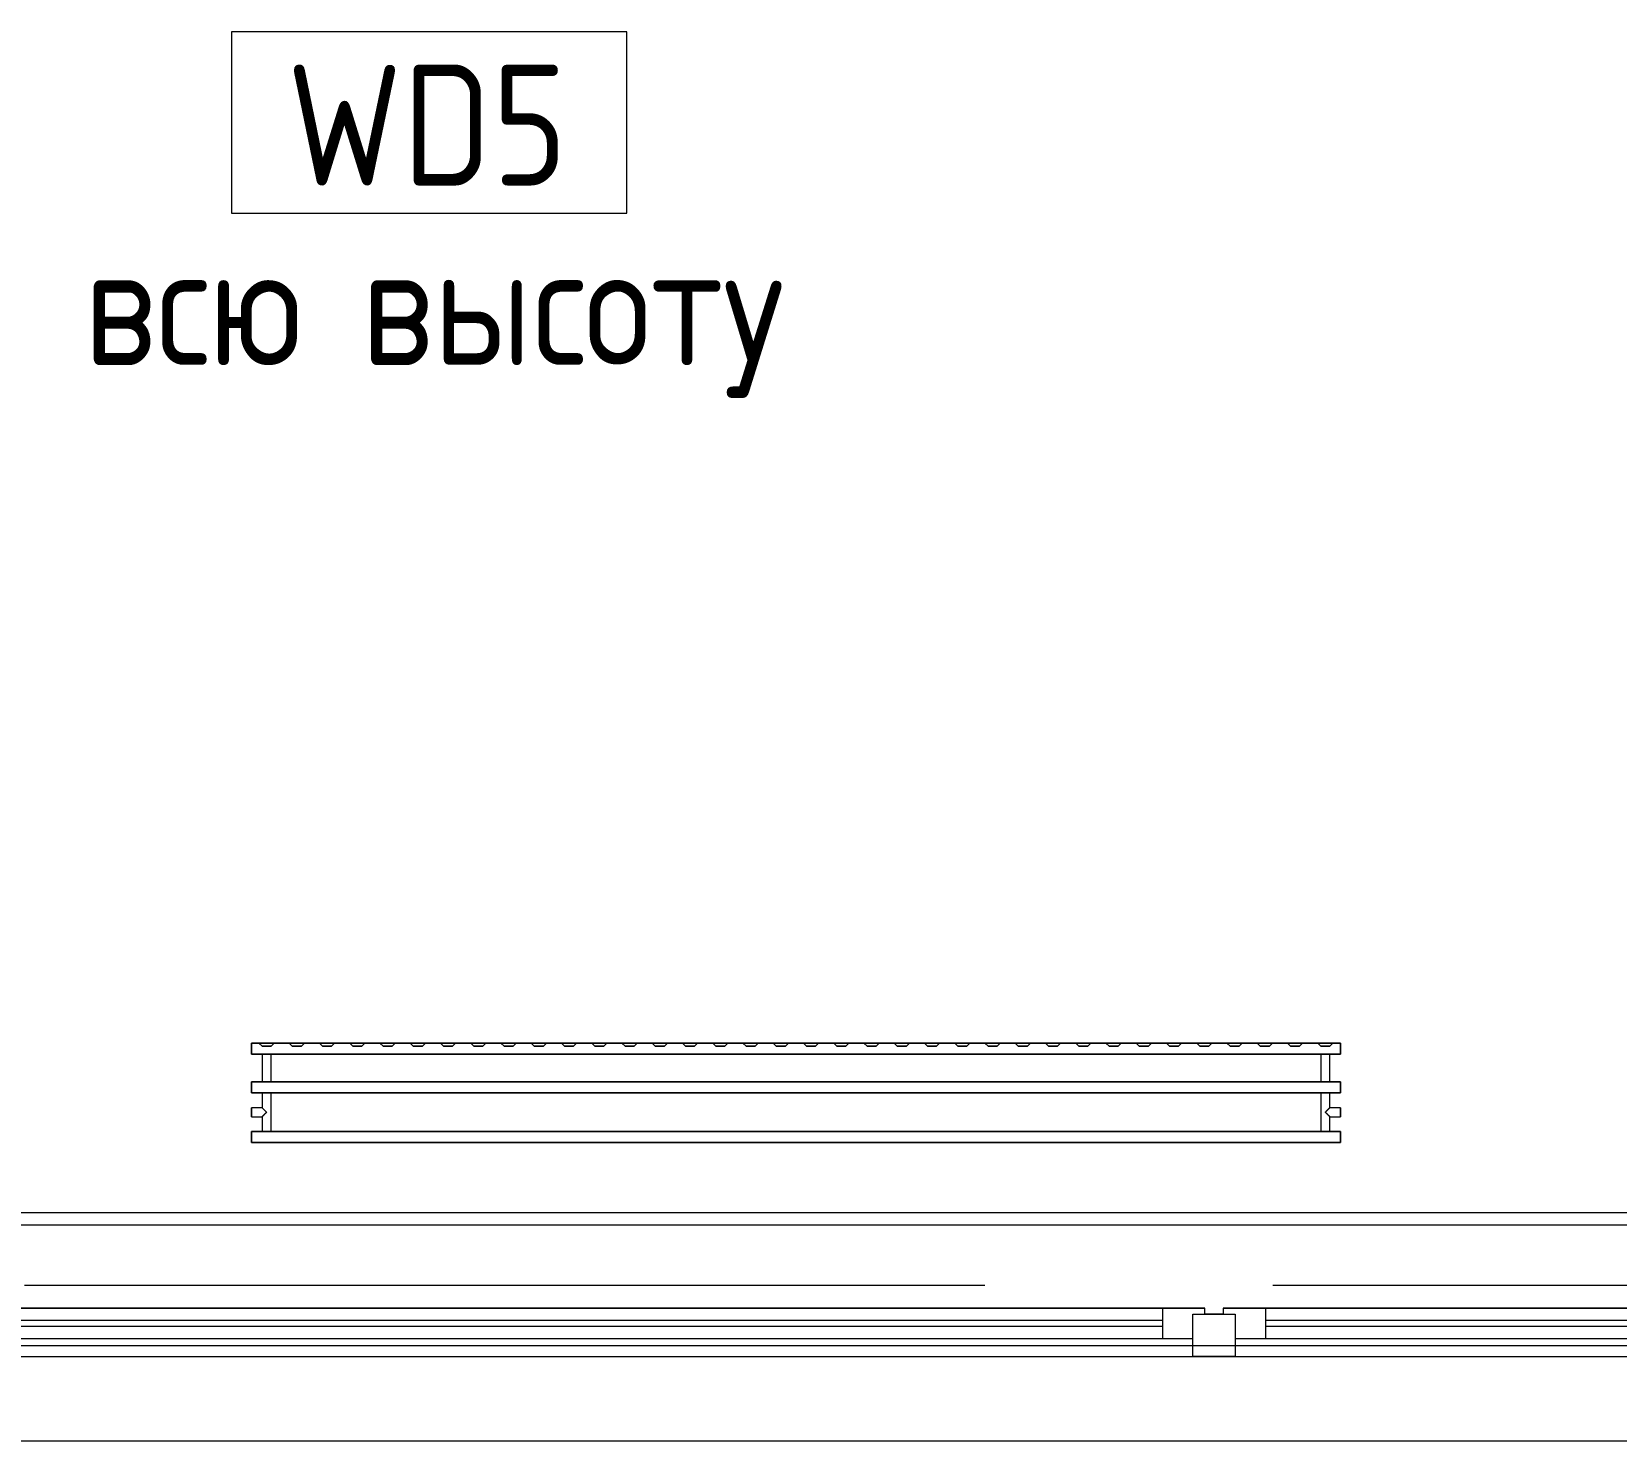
# Model space of a CAD drawing. Header units: millimetres. Extents: x 35143 to 244272, y -8553 to 29000.
# Drawn here: x 49091 to 51710, y -258 to 2072 of the extents above; entities that cross this region are included whole.
import ezdxf

# ---------------------------------------------------------------- set-up
doc = ezdxf.new("R2010")
doc.units = ezdxf.units.MM
doc.linetypes.add('Осевая', pattern=[3175, 635, -476.25, 1587.5, -476.25])
for name, color, linetype, lineweight in [('A-GLAZ', 7, 'Continuous', 9), ('A-WALL', 7, 'Continuous', 9), ('A-WALL-IDEN', 7, 'Continuous', 9), ('I-WALL', 7, 'Continuous', 9), ('Оси-2', 7, 'Осевая', 9)]:
    doc.layers.add(name, color=color, linetype=linetype, lineweight=lineweight)
doc.layers.add('M-EQPM-1', color=7, linetype='Continuous', lineweight=9, true_color=0xaaaaaa)
doc.styles.add('GOST Common_1', font='GOST_Common.ttf', dxfattribs={"width": 0.9, "height": 200})

# ---------------------------------------------------------------- blocks, each defined once
blk = doc.blocks.new('120_Окно_СКБ_2Ст - 120_Окно_СКБ_2Ст 3100х2500 _мал_ створка слева-2_-V21-План монтажа стен и перегородок 2 этажа в осях 12-23')
at = {"layer": 'A-GLAZ'}
for p, q in [((-1550, -127), (-1550, -57)), ((-1550, -57), (-1480, -57)), ((1550, -57), (-1550, -57)), ((-1480, -57), (-1480, -127)), ((-720, -127), (-720, -57)), ((-720, -57), (-650, -57)), ((-650, -57), (-650, -127)), ((1480, -127), (1480, -57)), ((1480, -57), (1550, -57)), ((1550, -57), (1550, -127)), ((-720, -87), (-1480, -87)), ((-1480, -87), (-1480, -127)), ((-1430, -137), (-1430, -87)), ((-770, -137), (-770, -87)), ((-720, -127), (-720, -87)), ((1480, -87), (-650, -87)), ((-650, -87), (-650, -127)), ((-600, -137), (-600, -87)), ((1430, -137), (1430, -87)), ((1480, -127), (1480, -87)), ((-1480, -127), (-1550, -127)), ((-1550, -127), (-1500, -127)), ((-1480, -127), (-1500, -127)), ((-1500, -127), (-1500, -137)), ((-1430, -107), (-770, -107)), ((-770, -117), (-1430, -117)), ((-650, -127), (-720, -127)), ((-700, -127), (-720, -127)), ((-700, -127), (-670, -127)), ((-700, -137), (-700, -127)), ((-650, -127), (-670, -127)), ((-670, -127), (-670, -137)), ((-600, -107), (1430, -107)), ((1430, -117), (-600, -117)), ((1550, -127), (1480, -127)), ((1500, -127), (1480, -127)), ((1500, -127), (1550, -127)), ((1500, -137), (1500, -127)), ((-1500, -137), (-700, -137)), ((-700, -137), (-1500, -137)), ((-670, -137), (1500, -137)), ((1500, -137), (-670, -137))]:
    blk.add_line(p, q, dxfattribs=at)
blk = doc.blocks.new('radiator_prado_classic_z_tip_30_po exemplyaru - Classic Z Тип 30-500-V57-План монтажа стен и перегородок 2 этажа в осях 12-23')
at = {"layer": 'M-EQPM-1'}
for p, q in [((0, 228), (0, 210)), ((1800, 228), (0, 228)), ((0, 210), (0, 228)), ((0, 228), (12.5, 228)), ((0, 210), (1800, 210)), ((17.5, 210), (0, 210)), ((12.5, 228), (37.5, 228)), ((37.5, 228), (12.5, 228)), ((12.5, 228), (37.5, 228)), ((12.5, 228), (17.5, 223)), ((12.5, 228), (17.5, 223)), ((32.5, 223), (17.5, 223)), ((17.5, 223), (32.5, 223)), ((17.5, 210), (17.5, 164)), ((17.5, 210), (17.5, 164)), ((18.5, 210), (17.5, 210)), ((17.5, 210), (19.7, 210)), ((23.1, 210), (17.5, 210)), ((17.5, 210), (32.5, 210)), ((26.9, 210), (18.5, 210)), ((31.5, 210), (18.5, 210)), ((19.7, 210), (21.2, 210)), ((21.2, 210), (26.9, 210)), ((28.7, 210), (23.1, 210)), ((30.3, 210), (26.9, 210)), ((26.9, 210), (28.7, 210)), ((28.7, 210), (32.5, 210)), ((30.3, 210), (28.7, 210)), ((31.5, 210), (30.3, 210)), ((32.5, 210), (30.3, 210)), ((32.5, 210), (31.5, 210)), ((32.5, 223), (37.5, 228)), ((37.5, 228), (32.5, 223)), ((32.5, 164), (32.5, 210)), ((32.5, 164), (32.5, 210)), ((1767.5, 210), (32.5, 210)), ((37.5, 228), (62.5, 228)), ((62.5, 228), (87.5, 228)), ((87.5, 228), (62.5, 228)), ((62.5, 228), (87.5, 228)), ((62.5, 228), (67.5, 223)), ((62.5, 228), (67.5, 223)), ((82.5, 223), (67.5, 223)), ((67.5, 223), (82.5, 223)), ((82.5, 223), (87.5, 228)), ((87.5, 228), (82.5, 223)), ((87.5, 228), (112.5, 228)), ((112.5, 228), (137.5, 228)), ((137.5, 228), (112.5, 228)), ((112.5, 228), (137.5, 228)), ((112.5, 228), (117.5, 223)), ((112.5, 228), (117.5, 223)), ((132.5, 223), (117.5, 223)), ((117.5, 223), (132.5, 223)), ((132.5, 223), (137.5, 228)), ((137.5, 228), (132.5, 223)), ((137.5, 228), (162.5, 228)), ((162.5, 228), (187.5, 228)), ((187.5, 228), (162.5, 228)), ((162.5, 228), (187.5, 228)), ((162.5, 228), (167.5, 223)), ((162.5, 228), (167.5, 223)), ((182.5, 223), (167.5, 223)), ((167.5, 223), (182.5, 223)), ((182.5, 223), (187.5, 228)), ((187.5, 228), (182.5, 223)), ((187.5, 228), (212.5, 228)), ((212.5, 228), (237.5, 228)), ((237.5, 228), (212.5, 228)), ((212.5, 228), (237.5, 228)), ((212.5, 228), (217.5, 223)), ((212.5, 228), (217.5, 223)), ((232.5, 223), (217.5, 223)), ((217.5, 223), (232.5, 223)), ((232.5, 223), (237.5, 228)), ((237.5, 228), (232.5, 223)), ((237.5, 228), (262.5, 228)), ((262.5, 228), (287.5, 228)), ((287.5, 228), (262.5, 228)), ((262.5, 228), (287.5, 228)), ((262.5, 228), (267.5, 223)), ((262.5, 228), (267.5, 223)), ((282.5, 223), (267.5, 223)), ((267.5, 223), (282.5, 223)), ((282.5, 223), (287.5, 228)), ((287.5, 228), (282.5, 223)), ((287.5, 228), (312.5, 228)), ((312.5, 228), (337.5, 228)), ((337.5, 228), (312.5, 228)), ((312.5, 228), (337.5, 228)), ((312.5, 228), (317.5, 223)), ((312.5, 228), (317.5, 223)), ((332.5, 223), (317.5, 223)), ((317.5, 223), (332.5, 223)), ((332.5, 223), (337.5, 228)), ((337.5, 228), (332.5, 223)), ((337.5, 228), (362.5, 228)), ((362.5, 228), (387.5, 228)), ((387.5, 228), (362.5, 228)), ((362.5, 228), (387.5, 228)), ((362.5, 228), (367.5, 223)), ((362.5, 228), (367.5, 223)), ((382.5, 223), (367.5, 223)), ((367.5, 223), (382.5, 223)), ((382.5, 223), (387.5, 228)), ((387.5, 228), (382.5, 223)), ((387.5, 228), (412.5, 228)), ((412.5, 228), (437.5, 228)), ((437.5, 228), (412.5, 228)), ((412.5, 228), (437.5, 228)), ((412.5, 228), (417.5, 223)), ((412.5, 228), (417.5, 223)), ((432.5, 223), (417.5, 223)), ((417.5, 223), (432.5, 223)), ((432.5, 223), (437.5, 228)), ((437.5, 228), (432.5, 223)), ((437.5, 228), (462.5, 228)), ((462.5, 228), (487.5, 228)), ((487.5, 228), (462.5, 228)), ((462.5, 228), (487.5, 228)), ((462.5, 228), (467.5, 223)), ((462.5, 228), (467.5, 223)), ((482.5, 223), (467.5, 223)), ((467.5, 223), (482.5, 223)), ((482.5, 223), (487.5, 228)), ((487.5, 228), (482.5, 223)), ((487.5, 228), (512.5, 228)), ((512.5, 228), (537.5, 228)), ((537.5, 228), (512.5, 228)), ((512.5, 228), (537.5, 228)), ((512.5, 228), (517.5, 223)), ((512.5, 228), (517.5, 223)), ((532.5, 223), (517.5, 223)), ((517.5, 223), (532.5, 223)), ((532.5, 223), (537.5, 228)), ((537.5, 228), (532.5, 223)), ((537.5, 228), (562.5, 228)), ((562.5, 228), (587.5, 228)), ((587.5, 228), (562.5, 228)), ((562.5, 228), (587.5, 228)), ((562.5, 228), (567.5, 223)), ((562.5, 228), (567.5, 223)), ((582.5, 223), (567.5, 223)), ((567.5, 223), (582.5, 223)), ((582.5, 223), (587.5, 228)), ((587.5, 228), (582.5, 223)), ((587.5, 228), (612.5, 228)), ((612.5, 228), (637.5, 228)), ((637.5, 228), (612.5, 228)), ((612.5, 228), (637.5, 228)), ((612.5, 228), (617.5, 223)), ((612.5, 228), (617.5, 223)), ((632.5, 223), (617.5, 223)), ((617.5, 223), (632.5, 223)), ((632.5, 223), (637.5, 228)), ((637.5, 228), (632.5, 223)), ((637.5, 228), (662.5, 228)), ((662.5, 228), (687.5, 228)), ((687.5, 228), (662.5, 228)), ((662.5, 228), (687.5, 228)), ((662.5, 228), (667.5, 223)), ((662.5, 228), (667.5, 223)), ((682.5, 223), (667.5, 223)), ((667.5, 223), (682.5, 223)), ((682.5, 223), (687.5, 228)), ((687.5, 228), (682.5, 223)), ((687.5, 228), (712.5, 228)), ((712.5, 228), (737.5, 228)), ((737.5, 228), (712.5, 228)), ((712.5, 228), (737.5, 228)), ((712.5, 228), (717.5, 223)), ((712.5, 228), (717.5, 223)), ((732.5, 223), (717.5, 223)), ((717.5, 223), (732.5, 223)), ((732.5, 223), (737.5, 228)), ((737.5, 228), (732.5, 223)), ((737.5, 228), (762.5, 228)), ((762.5, 228), (787.5, 228)), ((787.5, 228), (762.5, 228)), ((762.5, 228), (787.5, 228)), ((762.5, 228), (767.5, 223)), ((762.5, 228), (767.5, 223)), ((782.5, 223), (767.5, 223)), ((767.5, 223), (782.5, 223)), ((782.5, 223), (787.5, 228)), ((787.5, 228), (782.5, 223)), ((787.5, 228), (812.5, 228)), ((812.5, 228), (837.5, 228)), ((837.5, 228), (812.5, 228)), ((812.5, 228), (837.5, 228)), ((812.5, 228), (817.5, 223)), ((812.5, 228), (817.5, 223)), ((832.5, 223), (817.5, 223)), ((817.5, 223), (832.5, 223)), ((832.5, 223), (837.5, 228)), ((837.5, 228), (832.5, 223)), ((837.5, 228), (862.5, 228)), ((862.5, 228), (887.5, 228)), ((887.5, 228), (862.5, 228)), ((862.5, 228), (887.5, 228)), ((862.5, 228), (867.5, 223)), ((862.5, 228), (867.5, 223)), ((882.5, 223), (867.5, 223)), ((867.5, 223), (882.5, 223)), ((882.5, 223), (887.5, 228)), ((887.5, 228), (882.5, 223)), ((887.5, 228), (912.5, 228)), ((912.5, 228), (937.5, 228)), ((937.5, 228), (912.5, 228)), ((912.5, 228), (937.5, 228)), ((912.5, 228), (917.5, 223)), ((912.5, 228), (917.5, 223)), ((932.5, 223), (917.5, 223)), ((917.5, 223), (932.5, 223)), ((932.5, 223), (937.5, 228)), ((937.5, 228), (932.5, 223)), ((937.5, 228), (962.5, 228)), ((962.5, 228), (987.5, 228)), ((987.5, 228), (962.5, 228)), ((962.5, 228), (987.5, 228)), ((962.5, 228), (967.5, 223)), ((962.5, 228), (967.5, 223)), ((982.5, 223), (967.5, 223)), ((967.5, 223), (982.5, 223)), ((982.5, 223), (987.5, 228)), ((987.5, 228), (982.5, 223)), ((987.5, 228), (1012.5, 228)), ((1012.5, 228), (1037.5, 228)), ((1037.5, 228), (1012.5, 228)), ((1012.5, 228), (1037.5, 228)), ((1012.5, 228), (1017.5, 223)), ((1012.5, 228), (1017.5, 223)), ((1032.5, 223), (1017.5, 223)), ((1017.5, 223), (1032.5, 223)), ((1032.5, 223), (1037.5, 228)), ((1037.5, 228), (1032.5, 223)), ((1037.5, 228), (1062.5, 228)), ((1062.5, 228), (1087.5, 228)), ((1087.5, 228), (1062.5, 228)), ((1062.5, 228), (1087.5, 228)), ((1062.5, 228), (1067.5, 223)), ((1062.5, 228), (1067.5, 223)), ((1082.5, 223), (1067.5, 223)), ((1067.5, 223), (1082.5, 223)), ((1082.5, 223), (1087.5, 228)), ((1087.5, 228), (1082.5, 223)), ((1087.5, 228), (1112.5, 228)), ((1112.5, 228), (1137.5, 228)), ((1137.5, 228), (1112.5, 228)), ((1112.5, 228), (1137.5, 228)), ((1112.5, 228), (1117.5, 223)), ((1112.5, 228), (1117.5, 223)), ((1132.5, 223), (1117.5, 223)), ((1117.5, 223), (1132.5, 223)), ((1132.5, 223), (1137.5, 228)), ((1137.5, 228), (1132.5, 223)), ((1137.5, 228), (1162.5, 228)), ((1162.5, 228), (1187.5, 228)), ((1187.5, 228), (1162.5, 228)), ((1162.5, 228), (1187.5, 228)), ((1162.5, 228), (1167.5, 223)), ((1162.5, 228), (1167.5, 223)), ((1182.5, 223), (1167.5, 223)), ((1167.5, 223), (1182.5, 223)), ((1182.5, 223), (1187.5, 228)), ((1187.5, 228), (1182.5, 223)), ((1187.5, 228), (1212.5, 228)), ((1212.5, 228), (1237.5, 228)), ((1237.5, 228), (1212.5, 228)), ((1212.5, 228), (1237.5, 228)), ((1212.5, 228), (1217.5, 223)), ((1212.5, 228), (1217.5, 223)), ((1232.5, 223), (1217.5, 223)), ((1217.5, 223), (1232.5, 223)), ((1232.5, 223), (1237.5, 228)), ((1237.5, 228), (1232.5, 223)), ((1237.5, 228), (1262.5, 228)), ((1262.5, 228), (1287.5, 228)), ((1287.5, 228), (1262.5, 228)), ((1262.5, 228), (1287.5, 228)), ((1262.5, 228), (1267.5, 223)), ((1262.5, 228), (1267.5, 223)), ((1282.5, 223), (1267.5, 223)), ((1267.5, 223), (1282.5, 223)), ((1282.5, 223), (1287.5, 228)), ((1287.5, 228), (1282.5, 223)), ((1287.5, 228), (1312.5, 228)), ((1312.5, 228), (1337.5, 228)), ((1337.5, 228), (1312.5, 228)), ((1312.5, 228), (1337.5, 228)), ((1312.5, 228), (1317.5, 223)), ((1312.5, 228), (1317.5, 223)), ((1332.5, 223), (1317.5, 223)), ((1317.5, 223), (1332.5, 223)), ((1332.5, 223), (1337.5, 228)), ((1337.5, 228), (1332.5, 223)), ((1337.5, 228), (1362.5, 228)), ((1362.5, 228), (1387.5, 228)), ((1387.5, 228), (1362.5, 228)), ((1362.5, 228), (1387.5, 228)), ((1362.5, 228), (1367.5, 223)), ((1362.5, 228), (1367.5, 223)), ((1382.5, 223), (1367.5, 223)), ((1367.5, 223), (1382.5, 223)), ((1382.5, 223), (1387.5, 228)), ((1387.5, 228), (1382.5, 223)), ((1387.5, 228), (1412.5, 228)), ((1412.5, 228), (1437.5, 228)), ((1437.5, 228), (1412.5, 228)), ((1412.5, 228), (1437.5, 228)), ((1412.5, 228), (1417.5, 223)), ((1412.5, 228), (1417.5, 223)), ((1432.5, 223), (1417.5, 223)), ((1417.5, 223), (1432.5, 223)), ((1432.5, 223), (1437.5, 228)), ((1437.5, 228), (1432.5, 223)), ((1437.5, 228), (1462.5, 228)), ((1462.5, 228), (1487.5, 228)), ((1487.5, 228), (1462.5, 228)), ((1462.5, 228), (1487.5, 228)), ((1462.5, 228), (1467.5, 223)), ((1462.5, 228), (1467.5, 223)), ((1482.5, 223), (1467.5, 223)), ((1467.5, 223), (1482.5, 223)), ((1482.5, 223), (1487.5, 228)), ((1487.5, 228), (1482.5, 223)), ((1487.5, 228), (1512.5, 228)), ((1512.5, 228), (1537.5, 228)), ((1537.5, 228), (1512.5, 228)), ((1512.5, 228), (1537.5, 228)), ((1512.5, 228), (1517.5, 223)), ((1512.5, 228), (1517.5, 223)), ((1532.5, 223), (1517.5, 223)), ((1517.5, 223), (1532.5, 223)), ((1532.5, 223), (1537.5, 228)), ((1537.5, 228), (1532.5, 223)), ((1537.5, 228), (1562.5, 228)), ((1562.5, 228), (1587.5, 228)), ((1587.5, 228), (1562.5, 228)), ((1562.5, 228), (1587.5, 228)), ((1562.5, 228), (1567.5, 223)), ((1562.5, 228), (1567.5, 223)), ((1582.5, 223), (1567.5, 223)), ((1567.5, 223), (1582.5, 223)), ((1582.5, 223), (1587.5, 228)), ((1587.5, 228), (1582.5, 223)), ((1587.5, 228), (1612.5, 228)), ((1612.5, 228), (1637.5, 228)), ((1637.5, 228), (1612.5, 228)), ((1612.5, 228), (1637.5, 228)), ((1612.5, 228), (1617.5, 223)), ((1612.5, 228), (1617.5, 223)), ((1632.5, 223), (1617.5, 223)), ((1617.5, 223), (1632.5, 223)), ((1632.5, 223), (1637.5, 228)), ((1637.5, 228), (1632.5, 223)), ((1637.5, 228), (1662.5, 228)), ((1662.5, 228), (1687.5, 228)), ((1687.5, 228), (1662.5, 228)), ((1662.5, 228), (1687.5, 228)), ((1662.5, 228), (1667.5, 223)), ((1662.5, 228), (1667.5, 223)), ((1682.5, 223), (1667.5, 223)), ((1667.5, 223), (1682.5, 223)), ((1682.5, 223), (1687.5, 228)), ((1687.5, 228), (1682.5, 223)), ((1687.5, 228), (1712.5, 228)), ((1712.5, 228), (1737.5, 228)), ((1737.5, 228), (1712.5, 228)), ((1712.5, 228), (1737.5, 228)), ((1712.5, 228), (1717.5, 223)), ((1712.5, 228), (1717.5, 223)), ((1732.5, 223), (1717.5, 223)), ((1717.5, 223), (1732.5, 223)), ((1732.5, 223), (1737.5, 228)), ((1737.5, 228), (1732.5, 223)), ((1737.5, 228), (1762.5, 228)), ((1762.5, 228), (1787.5, 228)), ((1787.5, 228), (1762.5, 228)), ((1762.5, 228), (1787.5, 228)), ((1762.5, 228), (1767.5, 223)), ((1762.5, 228), (1767.5, 223)), ((1782.5, 223), (1767.5, 223)), ((1767.5, 223), (1782.5, 223)), ((1767.5, 210), (1767.5, 164)), ((1767.5, 210), (1767.5, 164)), ((1782.5, 210), (1767.5, 210)), ((1767.5, 210), (1782.5, 210)), ((1782.5, 210), (1767.5, 210)), ((1767.5, 210), (1782.5, 210)), ((1781.5, 210), (1768.5, 210)), ((1782.5, 223), (1787.5, 228)), ((1787.5, 228), (1782.5, 223)), ((1782.5, 164), (1782.5, 210)), ((1782.5, 164), (1782.5, 210)), ((1800, 210), (1782.5, 210)), ((1787.5, 228), (1800, 228)), ((1800, 210), (1800, 228)), ((1800, 228), (1800, 210)), ((1800, 164), (0, 164)), ((0, 164), (0, 146)), ((0, 146), (0, 164)), ((0, 164), (17.5, 164)), ((17.8, 164), (17.5, 164)), ((17.5, 164), (32.5, 164)), ((32.5, 164), (17.5, 164)), ((17.5, 164), (32.5, 164)), ((32.5, 164), (17.8, 164)), ((18.5, 164), (31.5, 164)), ((32.5, 164), (1767.5, 164)), ((1782.5, 164), (1767.5, 164)), ((1767.5, 164), (1782.5, 164)), ((1782.5, 164), (1767.5, 164)), ((1767.5, 164), (1782.5, 164)), ((1768.5, 164), (1781.5, 164)), ((1782.5, 164), (1800, 164)), ((1800, 146), (1800, 164)), ((1800, 164), (1800, 146)), ((0, 146), (1800, 146)), ((17.5, 146), (0, 146)), ((17.5, 146), (17.5, 121.5)), ((17.5, 146), (17.5, 121.5)), ((17.5, 146), (32.5, 146)), ((19.7, 146), (17.5, 146)), ((17.5, 146), (25, 146)), ((32.5, 146), (17.5, 146)), ((31.5, 146), (18.5, 146)), ((32.5, 146), (19.7, 146)), ((25, 146), (26.9, 146)), ((26.9, 146), (31.5, 146)), ((31.5, 146), (32.2, 146)), ((32.2, 146), (32.5, 146)), ((32.5, 82), (32.5, 146)), ((32.5, 82), (32.5, 146)), ((1767.5, 146), (32.5, 146)), ((1767.5, 146), (1767.5, 82)), ((1767.5, 146), (1767.5, 82)), ((1767.5, 146), (1782.5, 146)), ((1782.5, 146), (1767.5, 146)), ((1767.5, 146), (1782.5, 146)), ((1782.5, 146), (1767.5, 146)), ((1781.5, 146), (1768.5, 146)), ((1782.5, 121.5), (1782.5, 146)), ((1782.5, 121.5), (1782.5, 146)), ((1800, 146), (1782.5, 146)), ((17.5, 121.5), (0, 121.5)), ((17.5, 121.5), (0, 121.5)), ((0, 121.5), (0, 121.2)), ((0, 106.5), (0, 121.5)), ((0, 121.2), (0, 106.8)), ((0, 121.2), (0, 120.5)), ((0, 120.5), (0, 121.2)), ((0, 121.2), (0, 121.2)), ((0, 120.5), (0, 119.3)), ((0, 119.3), (0, 120.5)), ((0, 119.3), (0, 117.8)), ((0, 117.8), (0, 119.3)), ((0, 117.8), (0, 115.9)), ((0, 115.9), (0, 117.8)), ((0, 115.9), (0, 114)), ((0, 114), (0, 115.9)), ((0, 114), (0, 112.1)), ((0, 112.1), (0, 114)), ((0, 112.1), (0, 110.2)), ((0, 110.2), (0, 112.1)), ((0, 110.2), (0, 108.7)), ((0, 108.7), (0, 110.2)), ((0, 108.7), (0, 106.8)), ((0, 106.8), (0, 108.7)), ((0, 106.8), (0, 106.5)), ((0, 106.8), (0, 106.8)), ((0, 106.5), (17.5, 106.5)), ((0, 106.5), (17.5, 106.5)), ((17.5, 106.5), (17.5, 82)), ((17.5, 106.5), (17.5, 82)), ((1800, 121.5), (1782.5, 121.5)), ((1800, 121.5), (1782.5, 121.5)), ((1782.5, 82), (1782.5, 106.5)), ((1782.5, 106.5), (1800, 106.5)), ((1782.5, 82), (1782.5, 106.5)), ((1782.5, 106.5), (1800, 106.5)), ((1800, 121.5), (1800, 106.5)), ((1800, 121.2), (1800, 121.5)), ((1800, 121.5), (1800, 121.2)), ((1800, 121.2), (1800, 121.5)), ((1800, 106.8), (1800, 121.2)), ((1800, 121.2), (1800, 106.8)), ((1800, 106.8), (1800, 121.2)), ((1800, 106.5), (1800, 106.8)), ((1800, 106.8), (1800, 106.5)), ((1800, 106.5), (1800, 106.8)), ((1800, 82), (0, 82)), ((0, 82), (0, 64)), ((0, 64), (0, 82)), ((0, 82), (17.5, 82)), ((18.5, 82), (17.5, 82)), ((17.5, 82), (32.5, 82)), ((32.5, 82), (17.5, 82)), ((17.5, 82), (32.5, 82)), ((19.7, 82), (18.5, 82)), ((18.5, 82), (31.5, 82)), ((23.1, 82), (19.7, 82)), ((32.5, 82), (23.1, 82)), ((32.5, 82), (1767.5, 82)), ((1782.5, 82), (1767.5, 82)), ((1767.5, 82), (1782.5, 82)), ((1782.5, 82), (1767.5, 82)), ((1767.5, 82), (1782.5, 82)), ((1768.5, 82), (1781.5, 82)), ((1782.5, 82), (1800, 82)), ((1800, 64), (1800, 82)), ((1800, 82), (1800, 64)), ((1800, 64), (0, 64)), ((0, 64), (1800, 64))]:
    blk.add_line(p, q, dxfattribs=at)
for points, knots in [([(17.8, 121.2), (17.7, 121.3), (17.7, 121.3), (17.5, 121.5), (17.5, 121.5), (17.5, 121.5)], [0.8571429, 0.8571429, 0.8571429, 0.8571429, 0.8928571, 0.9285714, 1, 1, 1, 1]), ([(17.5, 121.5), (17.5, 121.5), (17.5, 121.5), (17.7, 121.3), (17.7, 121.3), (17.8, 121.2)], [0, 0, 0, 0, 0.0714286, 0.1071429, 0.1428571, 0.1428571, 0.1428571, 0.1428571]), ([(17.5, 121.5), (17.5, 121.5), (17.5, 121.5), (17.7, 121.3), (17.7, 121.3), (17.8, 121.2)], [0, 0, 0, 0, 0.0714286, 0.1071429, 0.1428571, 0.1428571, 0.1428571, 0.1428571]), ([(25, 114), (24.5, 114.5), (23.6, 115.4), (22.4, 116.6), (21.6, 117.4), (21.1, 117.9), (20.8, 118.2), (20.5, 118.5), (20.2, 118.8), (19.8, 119.1), (19.6, 119.4), (19.3, 119.7), (19, 120), (18.7, 120.3), (18.5, 120.5), (18.3, 120.7), (18.1, 120.9), (17.9, 121.1), (17.8, 121.2), (17.7, 121.3), (17.5, 121.5), (17.5, 121.5), (17.5, 121.5)], [0, 0, 0, 0, 0.142857, 0.285714, 0.357143, 0.392857, 0.428571, 0.464286, 0.5, 0.535714, 0.571429, 0.607143, 0.642857, 0.678571, 0.714286, 0.75, 0.785714, 0.821429, 0.857143, 0.892857, 0.928571, 1, 1, 1, 1]), ([(17.5, 106.5), (17.5, 106.5), (17.5, 106.5), (17.7, 106.7), (17.8, 106.8), (17.9, 106.9), (18.1, 107.1), (18.3, 107.3), (18.5, 107.5), (18.7, 107.7), (19, 108), (19.3, 108.3), (19.6, 108.6), (19.8, 108.9), (20.3, 109.3), (20.7, 109.7), (21.1, 110.1), (21.6, 110.6), (22.4, 111.4), (23.6, 112.6), (24.5, 113.5), (25, 114)], [0, 0, 0, 0, 0.071429, 0.107143, 0.142857, 0.178571, 0.214286, 0.25, 0.285714, 0.321429, 0.357143, 0.392857, 0.428571, 0.464286, 0.5, 0.571429, 0.607143, 0.642857, 0.714286, 0.857143, 1, 1, 1, 1]), ([(17.5, 106.5), (17.5, 106.5), (17.5, 106.5), (17.7, 106.7), (17.7, 106.7), (17.8, 106.8)], [0, 0, 0, 0, 0.0714286, 0.1071429, 0.1428571, 0.1428571, 0.1428571, 0.1428571]), ([(17.8, 106.8), (17.7, 106.7), (17.7, 106.7), (17.5, 106.5), (17.5, 106.5), (17.5, 106.5)], [0.8571429, 0.8571429, 0.8571429, 0.8571429, 0.8928571, 0.9285714, 1, 1, 1, 1]), ([(17.8, 106.8), (17.7, 106.7), (17.7, 106.7), (17.5, 106.5), (17.5, 106.5), (17.5, 106.5)], [0.8571429, 0.8571429, 0.8571429, 0.8571429, 0.8928571, 0.9285714, 1, 1, 1, 1]), ([(17.8, 121.2), (17.8, 121.2), (17.9, 121.1), (18.1, 120.9), (18.3, 120.7), (18.5, 120.5), (18.7, 120.3), (19, 120), (19.3, 119.7), (19.6, 119.4), (19.8, 119.1), (20.3, 118.7), (20.7, 118.3), (21.1, 117.9), (21.6, 117.4), (22.4, 116.6), (23.1, 115.9), (23.6, 115.4)], [0.1428571, 0.1428571, 0.1428571, 0.1428571, 0.1785714, 0.2142857, 0.25, 0.2857143, 0.3214286, 0.3571429, 0.3928571, 0.4285714, 0.4642857, 0.5, 0.5714286, 0.6071429, 0.6428571, 0.7142857, 0.8571429, 0.8571429, 0.8571429, 0.8571429]), ([(22.1, 111.1), (21.9, 110.9), (21.6, 110.6), (21.1, 110.1), (20.8, 109.8), (20.5, 109.5), (20.2, 109.2), (19.8, 108.9), (19.6, 108.6), (19.3, 108.3), (19, 108), (18.7, 107.7), (18.5, 107.5), (18.3, 107.3), (18.1, 107.1), (17.9, 106.9), (17.8, 106.8), (17.8, 106.8)], [0.2857143, 0.2857143, 0.2857143, 0.2857143, 0.3571429, 0.3928571, 0.4285714, 0.4642857, 0.5, 0.5357143, 0.5714286, 0.6071429, 0.6428571, 0.6785714, 0.7142857, 0.75, 0.7857143, 0.8214286, 0.8571429, 0.8571429, 0.8571429, 0.8571429]), ([(17.8, 106.8), (17.8, 106.8), (17.9, 106.9), (18.1, 107.1), (18.3, 107.3), (18.5, 107.5), (18.7, 107.7), (19, 108), (19.3, 108.3), (19.6, 108.6), (19.9, 108.8), (20.3, 109.3), (20.6, 109.6), (20.8, 109.8)], [0.1428571, 0.1428571, 0.1428571, 0.1428571, 0.1785714, 0.2142857, 0.25, 0.2857143, 0.3214286, 0.3571429, 0.3928571, 0.4285714, 0.4642857, 0.5, 0.5714286, 0.5714286, 0.5714286, 0.5714286]), ([(19.6, 119.4), (19.7, 119.3), (19.9, 119.2), (20.3, 118.7), (20.6, 118.4), (20.8, 118.2)], [0.4285714, 0.4285714, 0.4285714, 0.4285714, 0.4642857, 0.5, 0.5714286, 0.5714286, 0.5714286, 0.5714286]), ([(22.1, 116.9), (21.9, 117.1), (21.6, 117.4), (21.1, 117.9), (20.9, 118.1), (20.8, 118.2)], [0.2857143, 0.2857143, 0.2857143, 0.2857143, 0.3571429, 0.3928571, 0.4285714, 0.4285714, 0.4285714, 0.4285714]), ([(20.8, 118.2), (20.9, 118.1), (21.1, 117.9), (21.6, 117.4), (21.9, 117.1), (22.1, 116.9)], [0.5714286, 0.5714286, 0.5714286, 0.5714286, 0.6071429, 0.6428571, 0.7142857, 0.7142857, 0.7142857, 0.7142857]), ([(20.8, 109.8), (20.9, 109.9), (21.1, 110.1), (21.6, 110.6), (21.9, 110.9), (22.1, 111.1)], [0.5714286, 0.5714286, 0.5714286, 0.5714286, 0.6071429, 0.6428571, 0.7142857, 0.7142857, 0.7142857, 0.7142857]), ([(22.1, 111.1), (21.9, 110.9), (21.6, 110.6), (21.1, 110.1), (20.9, 109.9), (20.8, 109.8)], [0.2857143, 0.2857143, 0.2857143, 0.2857143, 0.3571429, 0.3928571, 0.4285714, 0.4285714, 0.4285714, 0.4285714]), ([(1775, 114), (1775.5, 114.5), (1776.4, 115.4), (1777.6, 116.6), (1778.4, 117.4), (1778.9, 117.9), (1779.2, 118.2), (1779.5, 118.5), (1779.8, 118.8), (1780.1, 119.2), (1780.4, 119.4), (1780.7, 119.7), (1781, 120), (1781.3, 120.3), (1781.5, 120.5), (1781.7, 120.7), (1781.9, 120.9), (1782.1, 121.1), (1782.2, 121.2), (1782.3, 121.3), (1782.5, 121.5), (1782.5, 121.5), (1782.5, 121.5)], [0, 0, 0, 0, 0.142857, 0.285714, 0.357143, 0.392857, 0.428571, 0.464286, 0.5, 0.535714, 0.571429, 0.607143, 0.642857, 0.678571, 0.714286, 0.75, 0.785714, 0.821429, 0.857143, 0.892857, 0.928571, 1, 1, 1, 1]), ([(1782.5, 106.5), (1782.5, 106.5), (1782.5, 106.5), (1782.3, 106.7), (1782.2, 106.8), (1782.1, 106.9), (1781.9, 107.1), (1781.7, 107.3), (1781.5, 107.5), (1781.3, 107.7), (1781, 108), (1780.7, 108.3), (1780.4, 108.6), (1780.1, 108.8), (1779.7, 109.3), (1779.3, 109.7), (1778.9, 110.1), (1778.4, 110.6), (1777.6, 111.4), (1776.4, 112.6), (1775.5, 113.5), (1775, 114)], [0, 0, 0, 0, 0.071429, 0.107143, 0.142857, 0.178571, 0.214286, 0.25, 0.285714, 0.321429, 0.357143, 0.392857, 0.428571, 0.464286, 0.5, 0.571429, 0.607143, 0.642857, 0.714286, 0.857143, 1, 1, 1, 1]), ([(1782.2, 121.2), (1782.2, 121.2), (1782.1, 121.1), (1781.9, 120.9), (1781.7, 120.7), (1781.5, 120.5), (1781.3, 120.3), (1781, 120), (1780.7, 119.7), (1780.4, 119.4), (1780.1, 119.2), (1779.7, 118.7), (1779.3, 118.3), (1778.9, 117.9), (1778.4, 117.4), (1777.6, 116.6), (1776.9, 115.9), (1776.4, 115.4)], [0.1428571, 0.1428571, 0.1428571, 0.1428571, 0.1785714, 0.2142857, 0.25, 0.2857143, 0.3214286, 0.3571429, 0.3928571, 0.4285714, 0.4642857, 0.5, 0.5714286, 0.6071429, 0.6428571, 0.7142857, 0.8571429, 0.8571429, 0.8571429, 0.8571429]), ([(1782.2, 121.2), (1782.2, 121.2), (1782.1, 121.1), (1781.9, 120.9), (1781.7, 120.7), (1781.5, 120.5), (1781.3, 120.3), (1781, 120), (1780.7, 119.7), (1780.4, 119.4), (1780.1, 119.2), (1779.7, 118.7), (1779.3, 118.3), (1778.9, 117.9), (1778.4, 117.4), (1777.6, 116.6), (1776.9, 115.9), (1776.4, 115.4)], [0.1428571, 0.1428571, 0.1428571, 0.1428571, 0.1785714, 0.2142857, 0.25, 0.2857143, 0.3214286, 0.3571429, 0.3928571, 0.4285714, 0.4642857, 0.5, 0.5714286, 0.6071429, 0.6428571, 0.7142857, 0.8571429, 0.8571429, 0.8571429, 0.8571429]), ([(1776.4, 115.4), (1776.9, 115.9), (1777.6, 116.6), (1778.4, 117.4), (1778.9, 117.9), (1779.2, 118.2), (1779.5, 118.5), (1779.8, 118.8), (1780.1, 119.2), (1780.4, 119.4), (1780.7, 119.7), (1781, 120), (1781.3, 120.3), (1781.5, 120.5), (1781.7, 120.7), (1781.9, 120.9), (1782.1, 121.1), (1782.2, 121.2), (1782.2, 121.2)], [0.1428571, 0.1428571, 0.1428571, 0.1428571, 0.2857143, 0.3571429, 0.3928571, 0.4285714, 0.4642857, 0.5, 0.5357143, 0.5714286, 0.6071429, 0.6428571, 0.6785714, 0.7142857, 0.75, 0.7857143, 0.8214286, 0.8571429, 0.8571429, 0.8571429, 0.8571429]), ([(1777.9, 111.1), (1778.1, 110.9), (1778.4, 110.6), (1778.9, 110.1), (1779.2, 109.8), (1779.5, 109.5), (1779.8, 109.2), (1780.1, 108.8), (1780.4, 108.6), (1780.7, 108.3), (1781, 108), (1781.3, 107.7), (1781.5, 107.5), (1781.7, 107.3), (1781.9, 107.1), (1782.1, 106.9), (1782.2, 106.8), (1782.2, 106.8)], [0.2857143, 0.2857143, 0.2857143, 0.2857143, 0.3571429, 0.3928571, 0.4285714, 0.4642857, 0.5, 0.5357143, 0.5714286, 0.6071429, 0.6428571, 0.6785714, 0.7142857, 0.75, 0.7857143, 0.8214286, 0.8571429, 0.8571429, 0.8571429, 0.8571429]), ([(1777.9, 111.1), (1778.1, 110.9), (1778.4, 110.6), (1778.9, 110.1), (1779.2, 109.8), (1779.5, 109.5), (1779.8, 109.2), (1780.1, 108.8), (1780.4, 108.6), (1780.7, 108.3), (1781, 108), (1781.3, 107.7), (1781.5, 107.5), (1781.7, 107.3), (1781.9, 107.1), (1782.1, 106.9), (1782.2, 106.8), (1782.2, 106.8)], [0.2857143, 0.2857143, 0.2857143, 0.2857143, 0.3571429, 0.3928571, 0.4285714, 0.4642857, 0.5, 0.5357143, 0.5714286, 0.6071429, 0.6428571, 0.6785714, 0.7142857, 0.75, 0.7857143, 0.8214286, 0.8571429, 0.8571429, 0.8571429, 0.8571429]), ([(1782.2, 106.8), (1782.2, 106.8), (1782.1, 106.9), (1781.9, 107.1), (1781.7, 107.3), (1781.5, 107.5), (1781.3, 107.7), (1781, 108), (1780.7, 108.3), (1780.4, 108.6), (1780.1, 108.8), (1779.7, 109.3), (1779.3, 109.7), (1778.9, 110.1), (1778.4, 110.6), (1778.1, 110.9), (1777.9, 111.1)], [0.1428571, 0.1428571, 0.1428571, 0.1428571, 0.1785714, 0.2142857, 0.25, 0.2857143, 0.3214286, 0.3571429, 0.3928571, 0.4285714, 0.4642857, 0.5, 0.5714286, 0.6071429, 0.6428571, 0.7142857, 0.7142857, 0.7142857, 0.7142857]), ([(1782.5, 121.5), (1782.5, 121.5), (1782.5, 121.5), (1782.3, 121.3), (1782.3, 121.3), (1782.2, 121.2)], [0, 0, 0, 0, 0.0714286, 0.1071429, 0.1428571, 0.1428571, 0.1428571, 0.1428571]), ([(1782.5, 121.5), (1782.5, 121.5), (1782.5, 121.5), (1782.3, 121.3), (1782.3, 121.3), (1782.2, 121.2)], [0, 0, 0, 0, 0.0714286, 0.1071429, 0.1428571, 0.1428571, 0.1428571, 0.1428571]), ([(1782.2, 121.2), (1782.3, 121.3), (1782.3, 121.3), (1782.5, 121.5), (1782.5, 121.5), (1782.5, 121.5)], [0.8571429, 0.8571429, 0.8571429, 0.8571429, 0.8928571, 0.9285714, 1, 1, 1, 1]), ([(1782.2, 106.8), (1782.3, 106.7), (1782.3, 106.7), (1782.5, 106.5), (1782.5, 106.5), (1782.5, 106.5)], [0.8571429, 0.8571429, 0.8571429, 0.8571429, 0.8928571, 0.9285714, 1, 1, 1, 1]), ([(1782.2, 106.8), (1782.3, 106.7), (1782.3, 106.7), (1782.5, 106.5), (1782.5, 106.5), (1782.5, 106.5)], [0.8571429, 0.8571429, 0.8571429, 0.8571429, 0.8928571, 0.9285714, 1, 1, 1, 1]), ([(1782.5, 106.5), (1782.5, 106.5), (1782.5, 106.5), (1782.3, 106.7), (1782.3, 106.7), (1782.2, 106.8)], [0, 0, 0, 0, 0.0714286, 0.1071429, 0.1428571, 0.1428571, 0.1428571, 0.1428571])]:
    blk.add_open_spline(points, degree=3, knots=knots, dxfattribs=at)
for points in [[(20.8, 118.2), (20.7, 118.3), (20.5, 118.5), (20.2, 118.8), (19.9, 119.2), (19.6, 119.4), (19.3, 119.7), (19, 120), (18.7, 120.3), (18.5, 120.5), (18.3, 120.7), (18.1, 120.9), (17.9, 121.1), (17.8, 121.2), (17.8, 121.2)], [(17.8, 121.2), (17.8, 121.2), (17.9, 121.1), (18.1, 120.9), (18.3, 120.7), (18.5, 120.5), (18.7, 120.3), (19, 120), (19.3, 119.7), (19.5, 119.5), (19.6, 119.4)], [(20.8, 109.8), (20.7, 109.7), (20.5, 109.5), (20.2, 109.2), (19.9, 108.8), (19.6, 108.6), (19.3, 108.3), (19, 108), (18.7, 107.7), (18.5, 107.5), (18.3, 107.3), (18.1, 107.1), (17.9, 106.9), (17.8, 106.8), (17.8, 106.8)], [(23.6, 115.4), (23.1, 115.9), (22.6, 116.4), (22.1, 116.9)], [(22.1, 116.9), (22.6, 116.4), (23.1, 115.9), (23.6, 115.4)], [(25, 114), (24.5, 113.5), (23.6, 112.6), (22.6, 111.6), (22.1, 111.1)], [(22.1, 111.1), (22.6, 111.6), (23.1, 112.1), (23.6, 112.6)], [(23.6, 112.6), (23.1, 112.1), (22.6, 111.6), (22.1, 111.1)], [(25, 114), (24.5, 114.5), (24, 115), (23.6, 115.4)], [(23.6, 115.4), (24, 115), (24.5, 114.5), (25, 114)], [(23.6, 115.4), (24, 115), (24.5, 114.5), (25, 114)], [(23.6, 112.6), (24, 113), (24.5, 113.5), (25, 114)], [(25, 114), (24.5, 113.5), (24, 113), (23.6, 112.6)], [(1776.4, 115.4), (1776, 115), (1775.5, 114.5), (1775, 114)], [(1776.4, 115.4), (1776, 115), (1775.5, 114.5), (1775, 114)], [(1775, 114), (1775.5, 114.5), (1776, 115), (1776.4, 115.4)], [(1775, 114), (1775.5, 113.5), (1776.4, 112.6), (1777.4, 111.6), (1777.9, 111.1)], [(1775, 114), (1775.5, 113.5), (1776.4, 112.6), (1777.4, 111.6), (1777.9, 111.1)], [(1777.9, 111.1), (1777.4, 111.6), (1776.4, 112.6), (1775.5, 113.5), (1775, 114)]]:
    blk.add_open_spline(points, degree=3, dxfattribs=at)
blk = doc.blocks.new('М_стена2 - Типоразмер-30678229-План монтажа стен и перегородок 2 этажа в осях 12-23')
at = {"layer": 'A-WALL-IDEN'}
for p, q in [((3.258, 1.523), (-3.273, 1.523)), ((-3.273, 1.523), (-3.273, -1.477)), ((3.258, -1.477), (3.258, 1.523)), ((-3.273, -1.477), (3.258, -1.477))]:
    blk.add_line(p, q, dxfattribs=at)

msp = doc.modelspace()

# ---------------------------------------------------------------- linework, layer by layer
at = {"layer": 'A-WALL'}
for p, q in [((47920, 100), (51890, 100)), ((58060, -258), (38742.7, -258))]:
    msp.add_line(p, q, dxfattribs=at)
at = {"layer": 'I-WALL'}
for p, q in [((48124.1, 120), (51910, 120)), ((51910, -100), (48810, -100))]:
    msp.add_line(p, q, dxfattribs=at)
at = {"layer": 'Оси-2'}
msp.add_line((38442.5, 0), (82250, 0), dxfattribs=at)

# ---------------------------------------------------------------- block references
at = {"layer": 'A-GLAZ', "rotation": 180}
msp.add_blockref('120_Окно_СКБ_2Ст - 120_Окно_СКБ_2Ст 3100х2500 _мал_ створка слева-2_-V21-План монтажа стен и перегородок 2 этажа в осях 12-23', (50360, -175), dxfattribs=at)
at = {"layer": 'A-WALL-IDEN', "xscale": 99.99999999999993, "yscale": 99.99999999999993, "zscale": 99.99999999999993}
msp.add_blockref('М_стена2 - Типоразмер-30678229-План монтажа стен и перегородок 2 этажа в осях 12-23', (49748.6, 1919.9), dxfattribs=at)
at = {"layer": 'M-EQPM-1'}
msp.add_blockref('radiator_prado_classic_z_tip_30_po exemplyaru - Classic Z Тип 30-500-V57-План монтажа стен и перегородок 2 этажа в осях 12-23', (49454, 172), dxfattribs=at)

# ---------------------------------------------------------------- texts
at = {"layer": 'A-WALL-IDEN', "char_height": 200, "attachment_point": 1, "style": 'GOST Common_1'}
for s, insert, width in [('WD5', (49512.1, 2017.9), 584.43), ('\\fGOST Common|b0|i0|c204|p34|;\\W.9; ', (49111.1, 1721), 79.367), ('\\fGOST Common|b0|i0|c204|p34|;\\W.9; ', (49569.5, 1721), 79.367), ('всю', (49176.6, 1721), 476.202), ('высоту', (49635, 1721), 981.265)]:
    msp.add_mtext(s, dxfattribs=dict(at, insert=insert, width=width))

doc.saveas('drawing.dxf')
